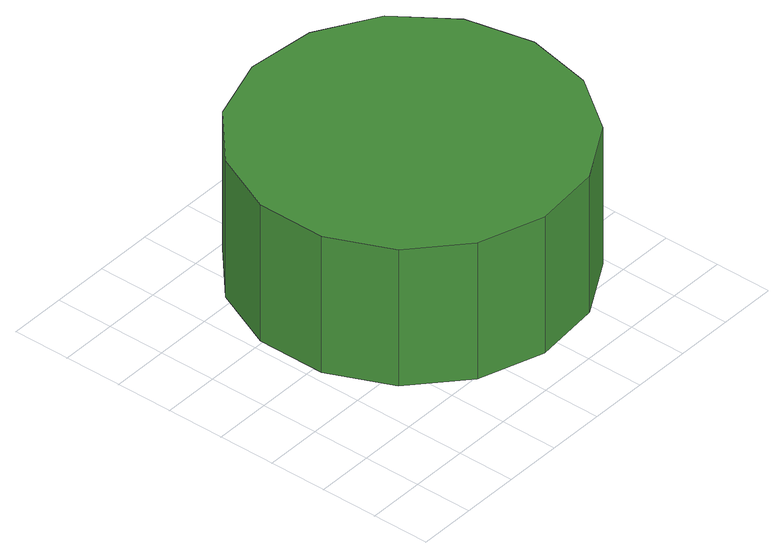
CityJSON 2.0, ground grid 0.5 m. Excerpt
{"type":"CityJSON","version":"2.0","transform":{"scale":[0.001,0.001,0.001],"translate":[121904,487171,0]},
"CityObjects":{
"tree1":{"type":"SolitaryVegetationObject","attributes":{"function":"something"},"geometry":[{"type":"MultiSurface","lod":"1","boundaries":[[[0,1,2,3,4,5,6,7,8,9,10,11,12,13,14]],[[15,16,17,18,19,20,21,22,23,24,25,26,27,28,29]],[[0,29,28,1]],[[1,28,27,2]],[[2,27,26,3]],[[3,26,25,4]],[[4,25,24,5]],[[5,24,23,6]],[[6,23,22,7]],[[7,22,21,8]],[[8,21,20,9]],[[9,20,19,10]],[[10,19,18,11]],[[11,18,17,12]],[[12,17,16,13]],[[13,16,15,14]],[[14,15,29,0]]]}]}
},
"vertices":[
[3431,1727,2257],[3307,2311,2257],[2956,2794,2257],[2438,3093,2257],[1844,3155,2257],[1276,2971,2257],[833,2571,2257],[590,2025,2257],[590,1428,2257],[833,883,2257],[1276,483,2257],[1844,299,2257],[2438,361,2257],[2956,660,2257],[3307,1143,2257],[3307,1143,967],[2956,660,967],[2438,361,967],[1844,299,967],[1276,483,967],[833,883,967],[590,1428,967],[590,2025,967],[833,2571,967],[1276,2971,967],[1844,3155,967],[2438,3093,967],[2956,2794,967],[3307,2311,967],[3431,1727,967]
]}
